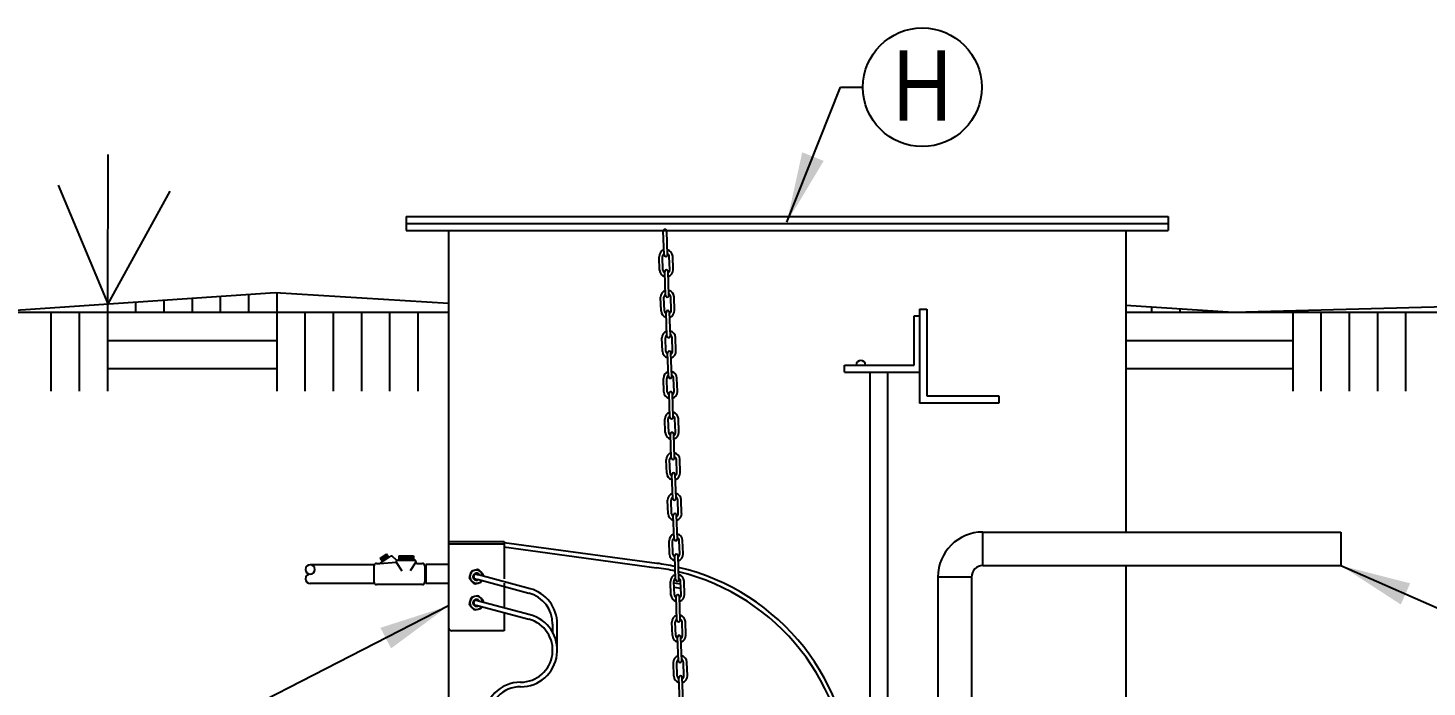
# Model space of a CAD drawing. Extents: x 0 to 216, y -5 to 280.
# Drawn here: x 118.94 to 166.17, y 192.39 to 214.66 of the extents above; entities that cross this region are included whole.
import ezdxf

# ---------------------------------------------------------------- set-up
doc = ezdxf.new("R2010")
doc.units = 0
doc.header["$LTSCALE"] = 10
doc.header["$MEASUREMENT"] = 0
doc.layers.add('CADdetails-7-VERYFINE', color=7, linetype='CONTINUOUS')
doc.layers.add('CADdetails-9-EXTRAFINE', color=9, linetype='CONTINUOUS')
doc.styles.add('CADdetails-DIMENSIONS', font='ARIALN.TTF', dxfattribs={"height": 2.38})
doc.styles.add('CADdetails-NOTES', font='ARIALN.TTF', dxfattribs={"height": 2.38})
doc.dimstyles.new('CADdetails-LEADER', dxfattribs={"dimtxt": 2.38, "dimasz": 2.38, "dimexe": 0.5, "dimexo": 1.5, "dimgap": 1, "dimtad": 0, "dimzin": 0, "dimdsep": 46, "dimtxsty": 'CADdetails-DIMENSIONS', "dimcen": 1, "dimclrd": 256, "dimclre": 256, "dimclrt": 256, "dimadec": 0, "dimazin": 0, "dimtfac": 1, "dimtdec": 4, "dimtofl": 0, "dimtmove": 0, "dimatfit": 3, "dimfxl": 1, "dimtolj": 1, "dimtzin": 0, "dimarcsym": 0})

msp = doc.modelspace()

# ---------------------------------------------------------------- linework, layer by layer
at = {"layer": 'CADdetails-7-VERYFINE'}
msp.add_circle((149.13, 212.654), 2.004, dxfattribs=at)
at = {"layer": 'CADdetails-9-EXTRAFINE', "linetype": 'Continuous'}
for p, q in [((121.627, 205.336), (121.648, 210.379)), ((119.954, 209.353), (121.627, 205.336)), ((123.724, 209.15), (121.627, 205.336)), ((131.703, 208.293), (131.703, 207.816)), ((131.703, 208.293), (157.431, 208.293)), ((131.703, 208.054), (157.431, 208.054)), ((157.431, 208.293), (157.431, 207.816)), ((131.703, 207.816), (157.431, 207.816)), ((133.132, 207.816), (133.132, 189.023)), ((140.414, 206.994), (140.386, 207.794)), ((140.529, 206.998), (140.501, 207.798)), ((156.002, 207.816), (156.002, 197.629)), ((140.261, 206.474), (140.245, 206.931)), ((140.375, 206.478), (140.359, 206.935)), ((140.604, 206.486), (140.588, 206.943)), ((140.718, 206.49), (140.702, 206.947)), ((140.462, 205.623), (140.434, 206.423)), ((140.576, 205.627), (140.549, 206.427)), ((117.546, 205.06), (127.281, 205.719)), ((124.486, 205.059), (124.486, 205.53)), ((125.439, 205.059), (125.439, 205.594)), ((126.392, 205.059), (126.392, 205.659)), ((127.281, 205.719), (133.132, 205.358)), ((127.345, 205.059), (127.345, 205.715)), ((140.309, 205.103), (140.293, 205.56)), ((140.423, 205.107), (140.407, 205.564)), ((140.652, 205.115), (140.636, 205.572)), ((140.766, 205.119), (140.75, 205.576)), ((115.91, 205.059), (121.627, 205.059)), ((119.722, 202.384), (119.722, 205.059)), ((120.674, 202.384), (120.674, 205.059)), ((121.627, 205.059), (121.627, 205.336)), ((121.627, 205.059), (127.345, 205.059)), ((121.627, 202.384), (121.627, 205.059)), ((122.58, 205.059), (122.58, 205.401)), ((123.533, 205.059), (123.533, 205.465)), ((127.345, 205.059), (133.132, 205.059)), ((127.345, 202.384), (127.345, 205.059)), ((128.298, 202.384), (128.298, 205.059)), ((129.25, 202.384), (129.25, 205.059)), ((130.203, 202.384), (130.203, 205.059)), ((131.156, 202.384), (131.156, 205.059)), ((132.109, 202.384), (132.109, 205.059)), ((140.51, 204.252), (140.482, 205.051)), ((140.624, 204.255), (140.596, 205.055)), ((149.031, 205.16), (149.031, 201.981)), ((149.031, 205.16), (149.286, 205.16)), ((149.286, 205.16), (149.286, 202.231)), ((156.002, 205.29), (159.623, 205.06)), ((156.002, 205.059), (161.649, 205.059)), ((156.884, 205.059), (156.884, 205.234)), ((157.837, 205.059), (157.837, 205.173)), ((158.79, 205.059), (158.79, 205.113)), ((159.623, 205.06), (172.494, 205.389)), ((159.743, 205.059), (159.743, 205.063)), ((160.696, 205.059), (160.696, 205.087)), ((161.649, 205.059), (161.649, 205.111)), ((161.649, 205.059), (167.366, 205.059)), ((161.649, 202.384), (161.649, 205.059)), ((162.601, 202.384), (162.601, 205.059)), ((163.554, 202.384), (163.554, 205.059)), ((164.507, 202.384), (164.507, 205.059)), ((165.46, 202.384), (165.46, 205.059)), ((148.857, 203.271), (148.857, 204.934)), ((148.857, 204.934), (149.031, 204.934)), ((121.627, 204.106), (127.345, 204.106)), ((140.357, 203.731), (140.341, 204.188)), ((140.471, 203.735), (140.455, 204.192)), ((140.699, 203.743), (140.684, 204.2)), ((140.814, 203.747), (140.798, 204.204)), ((156.002, 204.106), (161.649, 204.106)), ((140.558, 202.88), (140.53, 203.68)), ((140.672, 202.884), (140.644, 203.684)), ((121.627, 203.153), (127.345, 203.153)), ((146.503, 203.035), (146.503, 203.271)), ((146.503, 203.271), (148.857, 203.271)), ((156.002, 203.153), (161.649, 203.153)), ((140.405, 202.36), (140.389, 202.817)), ((140.519, 202.364), (140.503, 202.821)), ((140.747, 202.372), (140.731, 202.829)), ((140.862, 202.376), (140.846, 202.833)), ((146.503, 203.035), (149.031, 203.035)), ((147.36, 203.035), (147.36, 125.956)), ((147.956, 203.035), (147.956, 125.956)), ((140.606, 201.509), (140.578, 202.309)), ((140.72, 201.513), (140.692, 202.313)), ((149.286, 202.231), (151.719, 202.231)), ((151.719, 202.231), (151.719, 201.981)), ((151.719, 201.981), (149.031, 201.981)), ((140.452, 200.989), (140.436, 201.446)), ((140.567, 200.993), (140.551, 201.45)), ((140.795, 201.001), (140.779, 201.458)), ((140.91, 201.005), (140.894, 201.462)), ((140.654, 200.138), (140.626, 200.937)), ((140.768, 200.142), (140.74, 200.941)), ((140.5, 199.617), (140.484, 200.074)), ((140.615, 199.621), (140.599, 200.078)), ((140.843, 199.629), (140.827, 200.086)), ((140.957, 199.633), (140.941, 200.09)), ((140.702, 198.766), (140.674, 199.566)), ((140.816, 198.77), (140.788, 199.57)), ((140.548, 198.246), (140.532, 198.703)), ((140.662, 198.25), (140.646, 198.707)), ((140.891, 198.258), (140.875, 198.715)), ((141.005, 198.262), (140.989, 198.719)), ((140.75, 197.395), (140.722, 198.195)), ((140.864, 197.399), (140.836, 198.199)), ((151.176, 196.498), (151.176, 197.629)), ((151.176, 197.629), (163.264, 197.629)), ((163.264, 197.629), (163.264, 196.498)), ((133.132, 197.315), (135.018, 197.315)), ((133.132, 197.23), (135.018, 197.23)), ((135.004, 197.126), (140.154, 196.427)), ((135.012, 197.272), (140.171, 196.574)), ((135.018, 197.315), (135.018, 196.052)), ((140.596, 196.875), (140.58, 197.332)), ((140.71, 196.879), (140.694, 197.336)), ((140.939, 196.887), (140.923, 197.344)), ((141.053, 196.891), (141.037, 197.348)), ((130.63, 196.527), (128.466, 196.527)), ((130.702, 196.569), (130.81, 196.569)), ((130.81, 196.569), (131.185, 196.819)), ((130.81, 196.569), (131.371, 196.608)), ((130.83, 196.736), (131.044, 196.879)), ((130.901, 196.63), (130.83, 196.736)), ((131.044, 196.879), (130.847, 196.711)), ((131.061, 196.854), (130.864, 196.686)), ((131.078, 196.829), (130.881, 196.661)), ((131.095, 196.804), (130.897, 196.636)), ((131.115, 196.773), (131.044, 196.879)), ((131.232, 196.819), (131.185, 196.819)), ((131.384, 196.668), (131.232, 196.819)), ((131.371, 196.608), (131.371, 196.637)), ((131.371, 196.608), (131.563, 196.324)), ((131.415, 196.681), (131.987, 196.681)), ((131.454, 196.824), (131.454, 196.681)), ((131.454, 196.824), (131.948, 196.787)), ((131.454, 196.824), (131.948, 196.824)), ((131.454, 196.787), (131.948, 196.751)), ((131.454, 196.751), (131.948, 196.714)), ((131.454, 196.714), (131.893, 196.681)), ((132.031, 196.608), (131.838, 196.324)), ((131.948, 196.824), (131.948, 196.681)), ((132.031, 196.637), (132.031, 196.614)), ((132.075, 196.569), (132.252, 196.569)), ((133.132, 196.529), (132.37, 196.529)), ((132.37, 196.529), (132.37, 195.895)), ((140.797, 196.024), (140.769, 196.824)), ((140.912, 196.028), (140.884, 196.828)), ((151.176, 196.498), (163.264, 196.498)), ((156.002, 196.498), (156.002, 189.023)), ((130.62, 195.937), (130.62, 196.487)), ((132.335, 196.487), (132.335, 195.937)), ((132.335, 196.457), (132.37, 196.457)), ((132.368, 196.457), (132.335, 196.044)), ((133.886, 196.275), (133.835, 196.084)), ((133.835, 196.084), (133.848, 196.035)), ((133.848, 196.035), (133.988, 195.895)), ((133.922, 196.311), (133.886, 196.275)), ((134.113, 196.362), (133.922, 196.311)), ((134.006, 196.058), (134.103, 196.032)), ((134.047, 196.212), (134.144, 196.186)), ((134.107, 196.033), (135.849, 195.566)), ((134.162, 196.349), (134.113, 196.362)), ((135.889, 195.716), (134.147, 196.183)), ((134.302, 196.209), (134.162, 196.349)), ((134.315, 196.16), (134.302, 196.209)), ((134.31, 196.139), (134.315, 196.16)), ((150.789, 196.111), (149.658, 196.111)), ((149.658, 196.111), (149.658, 129.598)), ((150.789, 196.111), (150.789, 129.598)), ((130.632, 195.893), (128.466, 195.893)), ((132.252, 195.855), (130.702, 195.855)), ((132.335, 195.967), (132.37, 195.967)), ((132.37, 195.99), (132.368, 195.967)), ((133.132, 195.895), (132.37, 195.895)), ((133.988, 195.895), (134.037, 195.882)), ((134.037, 195.882), (134.228, 195.933)), ((134.228, 195.933), (134.264, 195.969)), ((134.264, 195.969), (134.27, 195.99)), ((135.018, 195.903), (135.018, 195.068)), ((140.644, 195.503), (140.628, 195.96)), ((140.758, 195.507), (140.742, 195.964)), ((140.744, 195.917), (140.974, 195.884)), ((140.749, 195.767), (140.979, 195.734)), ((140.987, 195.515), (140.971, 195.972)), ((141.101, 195.519), (141.085, 195.976)), ((133.886, 195.394), (133.835, 195.202)), ((133.835, 195.202), (133.848, 195.153)), ((133.848, 195.153), (133.988, 195.013)), ((133.922, 195.429), (133.886, 195.394)), ((134.113, 195.481), (133.922, 195.429)), ((134.006, 195.176), (134.103, 195.15)), ((134.047, 195.331), (134.144, 195.305)), ((134.107, 195.152), (135.849, 194.685)), ((134.162, 195.468), (134.113, 195.481)), ((135.889, 194.834), (134.147, 195.301)), ((134.302, 195.328), (134.162, 195.468)), ((134.228, 195.051), (134.264, 195.087)), ((134.264, 195.087), (134.27, 195.108)), ((134.315, 195.279), (134.302, 195.328)), ((134.31, 195.258), (134.315, 195.279)), ((140.845, 194.652), (140.817, 195.452)), ((140.96, 194.656), (140.932, 195.456)), ((133.988, 195.013), (134.037, 195)), ((134.037, 195), (134.228, 195.051)), ((135.018, 194.908), (135.018, 194.295)), ((141.149, 194.148), (141.133, 194.605)), ((135.018, 194.295), (133.25, 194.295)), ((136.651, 194.239), (136.651, 194.522)), ((136.806, 193.64), (136.806, 194.522)), ((140.692, 194.132), (140.676, 194.589)), ((140.806, 194.136), (140.79, 194.593)), ((141.035, 194.144), (141.019, 194.601)), ((140.893, 193.281), (140.865, 194.081)), ((141.007, 193.285), (140.98, 194.085)), ((140.74, 192.761), (140.724, 193.218)), ((140.854, 192.765), (140.838, 193.222)), ((141.083, 192.773), (141.067, 193.23)), ((141.197, 192.777), (141.181, 193.234)), ((140.941, 191.91), (140.913, 192.71)), ((141.055, 191.914), (141.027, 192.714))]:
    msp.add_line(p, q, dxfattribs=at)
for centre, radius, start, end in [((140.444, 207.796), 0.0572, 1.999, 182.0015), ((140.473, 206.939), 0.229, 106.4775, 182), ((140.473, 206.939), 0.114, 122, 182), ((140.471, 206.996), 0.0572, 181.9985, 1.999), ((140.473, 206.939), 0.229, 2, 77.5225), ((140.473, 206.939), 0.114, 2, 62), ((140.489, 206.482), 0.229, 182, 257.5225), ((140.489, 206.482), 0.114, 182, 242), ((140.491, 206.425), 0.0572, 1.999, 182.0015), ((140.489, 206.482), 0.114, 302, 2), ((140.489, 206.482), 0.229, 286.4775, 2), ((140.521, 205.568), 0.229, 106.4775, 182), ((140.521, 205.568), 0.114, 122, 182), ((140.519, 205.625), 0.0572, 181.9985, 1.999), ((140.521, 205.568), 0.229, 2, 77.5225), ((140.521, 205.568), 0.114, 2, 62), ((140.537, 205.111), 0.229, 182, 257.5225), ((140.537, 205.111), 0.114, 182, 242), ((140.539, 205.053), 0.0572, 1.999, 182.0015), ((140.537, 205.111), 0.114, 302, 2), ((140.537, 205.111), 0.229, 286.4775, 2), ((140.569, 204.196), 0.229, 106.4775, 182), ((140.569, 204.196), 0.114, 122, 182), ((140.567, 204.254), 0.0572, 181.9985, 1.999), ((140.569, 204.196), 0.229, 2, 77.5225), ((140.569, 204.196), 0.114, 2, 62), ((140.585, 203.739), 0.229, 182, 257.5225), ((140.585, 203.739), 0.114, 182, 242), ((140.587, 203.682), 0.0572, 1.999, 182.0015), ((140.585, 203.739), 0.114, 302, 2), ((140.585, 203.739), 0.229, 286.4775, 2), ((147.055, 203.271), 0.157, 0, 180), ((140.617, 202.825), 0.229, 106.4775, 182), ((140.617, 202.825), 0.114, 122, 182), ((140.615, 202.882), 0.0572, 181.9985, 1.999), ((140.617, 202.825), 0.229, 2, 77.5225), ((140.617, 202.825), 0.114, 2, 62), ((140.633, 202.368), 0.229, 182, 257.5225), ((140.633, 202.368), 0.114, 182, 242), ((140.635, 202.311), 0.0572, 1.999, 182.0015), ((140.633, 202.368), 0.114, 302, 2), ((140.633, 202.368), 0.229, 286.4775, 2), ((140.665, 201.454), 0.229, 106.4775, 182), ((140.665, 201.454), 0.114, 122, 182), ((140.663, 201.511), 0.0572, 181.9985, 1.999), ((140.665, 201.454), 0.229, 2, 77.5225), ((140.665, 201.454), 0.114, 2, 62), ((140.681, 200.997), 0.229, 182, 257.5225), ((140.681, 200.997), 0.114, 182, 242), ((140.683, 200.939), 0.0572, 1.999, 182.0015), ((140.681, 200.997), 0.114, 302, 2), ((140.681, 200.997), 0.229, 286.4775, 2), ((140.713, 200.082), 0.229, 106.4775, 182), ((140.713, 200.082), 0.229, 2, 77.5225), ((140.713, 200.082), 0.114, 122, 182), ((140.711, 200.14), 0.0572, 181.9985, 1.999), ((140.713, 200.082), 0.114, 2, 62), ((140.729, 199.625), 0.229, 182, 257.5225), ((140.729, 199.625), 0.114, 182, 242), ((140.731, 199.568), 0.0572, 1.999, 182.0015), ((140.729, 199.625), 0.114, 302, 2), ((140.729, 199.625), 0.229, 286.4775, 2), ((140.761, 198.711), 0.229, 106.4775, 182), ((140.761, 198.711), 0.229, 2, 77.5225), ((140.761, 198.711), 0.114, 122, 182), ((140.759, 198.768), 0.0572, 181.9985, 1.999), ((140.761, 198.711), 0.114, 2, 62), ((140.777, 198.254), 0.229, 182, 257.5225), ((140.777, 198.254), 0.114, 182, 242), ((140.779, 198.197), 0.0572, 1.999, 182.0015), ((140.777, 198.254), 0.114, 302, 2), ((140.777, 198.254), 0.229, 286.4775, 2), ((140.809, 197.34), 0.229, 106.4775, 182), ((140.809, 197.34), 0.229, 2, 77.5225), ((140.809, 197.34), 0.114, 2, 62), ((151.176, 196.111), 1.519, 90, 180), ((140.809, 197.34), 0.114, 122, 182), ((140.807, 197.397), 0.0572, 181.9985, 1.999), ((128.466, 196.368), 0.158, 90, 270), ((128.466, 196.368), 0.158, 270, 90), ((130.702, 196.487), 0.0825, 90, 180), ((131.415, 196.637), 0.0442, 90, 180), ((131.987, 196.637), 0.0442, 0, 90), ((132.075, 196.614), 0.0442, 180, 270), ((132.252, 196.487), 0.0825, 0, 90), ((139.149, 189.019), 7.623, 77.6276, 82.295), ((140.825, 196.883), 0.229, 182, 257.5225), ((140.825, 196.883), 0.114, 182, 242), ((140.827, 196.826), 0.0572, 1.999, 182.0015), ((140.825, 196.883), 0.114, 302, 2), ((140.825, 196.883), 0.229, 286.4775, 2), ((151.176, 196.111), 0.387, 90, 180), ((128.466, 196.052), 0.158, 90, 270), ((134.075, 196.122), 0.222, 5.3857, 324.6143), ((134.075, 196.122), 0.117, 26.5909, 303.4091), ((134.075, 196.122), 0.0945, 107.23, 222.77), ((134.075, 196.122), 0.0945, 287.23, 289.9843), ((134.075, 196.122), 0.0945, 40.0157, 42.77), ((139.149, 189.019), 7.474, 77.335, 82.2674), ((140.857, 195.968), 0.229, 106.4775, 182), ((140.857, 195.968), 0.114, 122, 182), ((140.855, 196.026), 0.0572, 181.9985, 1.999), ((139.149, 189.019), 7.623, 0.026, 76.7154), ((139.149, 189.019), 7.474, 0.0266, 76.427), ((140.857, 195.968), 0.229, 2, 77.5225), ((140.857, 195.968), 0.114, 2, 62), ((130.702, 195.937), 0.0825, 180, 270), ((132.252, 195.937), 0.0825, 270, 0), ((135.569, 194.522), 1.081, 0, 75), ((135.569, 194.522), 1.236, 0, 75), ((134.075, 195.24), 0.222, 5.3857, 324.6143), ((134.075, 195.24), 0.117, 26.5909, 303.4091), ((134.075, 195.24), 0.0945, 107.23, 222.77), ((134.075, 195.24), 0.0945, 287.23, 289.9843), ((134.075, 195.24), 0.0945, 40.0157, 42.77), ((140.873, 195.511), 0.229, 182, 257.5225), ((140.873, 195.511), 0.114, 182, 242), ((140.875, 195.454), 0.0572, 1.999, 182.0015), ((140.873, 195.511), 0.114, 302, 2), ((140.873, 195.511), 0.229, 286.4775, 2), ((135.569, 193.64), 1.236, 270, 75), ((135.569, 193.64), 1.081, 270, 75), ((140.904, 194.597), 0.229, 106.4775, 182), ((140.904, 194.597), 0.114, 122, 182), ((140.902, 194.654), 0.0572, 181.9985, 1.999), ((140.904, 194.597), 0.229, 2, 77.5225), ((140.904, 194.597), 0.114, 2, 62), ((133.25, 194.412), 0.118, 180, 270), ((140.92, 194.14), 0.114, 182, 242), ((140.922, 194.083), 0.0572, 1.999, 182.0015), ((140.92, 194.14), 0.114, 302, 2), ((140.92, 194.14), 0.229, 286.4775, 2), ((140.92, 194.14), 0.229, 182, 257.5225), ((140.952, 193.226), 0.229, 106.4775, 182), ((140.952, 193.226), 0.114, 122, 182), ((140.95, 193.283), 0.0572, 181.9985, 1.999), ((140.952, 193.226), 0.229, 2, 77.5225), ((140.952, 193.226), 0.114, 2, 62), ((140.968, 192.769), 0.229, 182, 257.5225), ((140.968, 192.769), 0.114, 182, 242), ((140.97, 192.712), 0.0572, 1.999, 182.0015), ((140.968, 192.769), 0.114, 302, 2), ((140.968, 192.769), 0.229, 286.4775, 2), ((135.569, 191.322), 1.236, 90, 180), ((135.569, 191.322), 1.081, 90, 180)]:
    msp.add_arc(centre, radius, start, end, dxfattribs=at)

# ---------------------------------------------------------------- texts
at = {"layer": 'CADdetails-7-VERYFINE', "insert": (149.13, 212.713), "char_height": 2.38, "width": 4.00739, "attachment_point": 5, "style": 'CADdetails-NOTES'}
msp.add_mtext('H', dxfattribs=at)

# ---------------------------------------------------------------- leaders
at = {"layer": 'CADdetails-7-VERYFINE', "annotation_type": 0, "has_hookline": 1, "hookline_direction": 0}
for points in [[(144.559, 208.101), (146.369, 212.654), (147.126, 212.654)], [(163.264, 196.498), (168.396, 194.242), (169.154, 194.242)]]:
    msp.add_leader(points, dimstyle='CADdetails-LEADER', override={"dimgap": 1, "dimtad": 0}, dxfattribs=at)
at = {"layer": 'CADdetails-7-VERYFINE'}
msp.add_leader([(133.132, 195.134), (123.868, 190.382), (123.11, 190.382)], dimstyle='CADdetails-LEADER', override={"dimgap": 1, "dimtad": 0}, dxfattribs=at)

doc.saveas('drawing.dxf')
